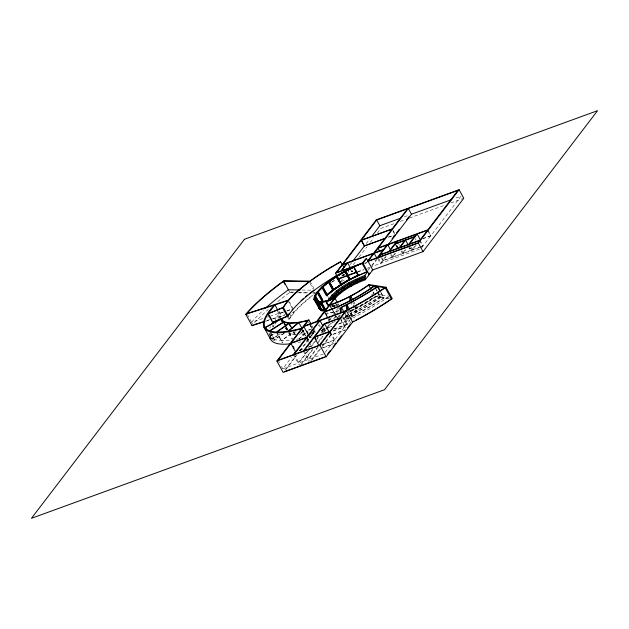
<?xml version="1.0" encoding="UTF-8"?>
<svg xmlns="http://www.w3.org/2000/svg" width="629" height="629" viewBox="0 0 629 629"><rect width="100%" height="100%" fill="white"/><g stroke="black" fill="none" stroke-linecap="round" stroke-linejoin="round"><path stroke-width="0.47" stroke-dasharray="3.15 2.36" d="M355.416 307.196L355.416 308.855L358.789 307.054A54.731 14.255 -28.7 0 0 378.611 294.6L378.705 294.537M347.633 314.987A93.226 24.287 -28.7 0 1 345.258 316.175L344.983 321.466L337.687 324.124M350.007 317.731L346.799 319.335L345.258 316.175M287.28 316.434L288.845 319.288L294.207 311.992L292.351 312.605M276.674 321.718L273.363 326.671L272.577 325.248M350.133 264.644L351.91 262.324M366.259 243.517L369.805 238.878M353.16 264.801L356.108 260.933M359.065 257.064L366.738 247.008M370.284 242.369L373.83 237.723M377.369 233.084L380.915 228.437L393.809 223.743M341.17 280.911L342.325 279.386M347.853 272.499L349.032 270.95M350.746 270.368L351.525 271.791L352.696 271.052L351.131 268.198M351.525 271.791L352.696 271.052M281.328 366.243L282.736 368.814L291.51 357.311M284.882 370.111L296.015 355.534M299.53 350.927L307.73 340.187M286.053 369.365L297.171 354.803M300.355 350.628L310.042 337.93L308.485 335.084M313.533 328.464L315.098 331.318L310.388 337.49L308.823 334.636M328.283 320.916L330.076 318.573M333.055 314.673L337.82 308.43M326.074 329.572L323.746 332.623L322.182 329.769L324.517 326.718M331.373 317.731L329.596 320.067L328.652 318.353M371.731 265.469L376.441 259.297M368.256 270.195L370.395 267.388L367.627 268.402M371.983 265.933L376.692 259.761M306.881 351.713L298.099 363.216L282.736 368.814M308.603 346.901L311.316 345.911L314.736 341.429M317.016 338.441L318.156 336.947M321.002 333.221L323.856 329.486L321.144 330.469M308.296 350.644L298.932 362.917L307.982 359.615L317.26 347.467M311.221 346.815L316.489 339.912M317.071 339.149L318.243 337.616M322.339 332.246L324.682 329.179L331.876 326.561M322.834 332.953L326.325 328.377M326.907 327.615L329.848 323.77M334.023 318.305L335.807 315.962M326.655 328.81L330.815 323.361A55.745 14.522 -28.7 0 0 334.785 321.977M334.722 318.243L336.248 316.245A42.009 10.945 -28.7 0 0 339.338 315.184M301.417 363.766L312.542 349.205M318.573 341.295L322.567 336.067M300.489 365.771L313.368 348.898M317.464 343.536L323.322 335.87M385.663 256.498L380.364 263.441L377.243 257.733M419.126 247.661L382.959 260.831L381.205 263.134L378.084 257.426M381.968 257.937L383.305 260.382L386.222 256.561M317.936 347.365L308.815 359.316L323.212 354.072M310.702 360.952L319.98 348.796M322.3 345.761L330.422 335.131L344.747 329.911M331.255 334.589L331.593 334.148M341.516 321.144L341.862 320.696M312.086 359.93L320.641 348.725M383.305 260.382L392.009 257.214L394.926 253.393M391.497 254.462L392.834 256.907L395.61 253.275M325.248 352.248L349.866 320.012L338.174 324.265M392.834 256.907L402.363 253.44L405.697 249.076M401.852 250.688L403.197 253.133L405.972 249.501M408.701 247.59L409.479 249.021L410.643 248.282L409.471 246.143M409.479 249.021L410.643 248.282M403.197 253.133L411.893 249.965L414.668 246.332M411.382 247.221L412.726 249.666L416.225 245.082M419.614 240.64L422.743 246.34L420.982 248.644L371.393 266.704M421.359 246.521L423.081 245.892L430.661 235.961L427.539 230.253M422.735 238.533L430.999 235.521L461.057 196.154L454.625 198.497M279.496 318.345L281.194 316.324L284.913 315.082M300.67 333.15L302.895 331.294L304.46 334.148L298.508 339.094M300.56 333.661L303.532 331.184M299.152 338.984L305.096 334.038L302.596 329.478M289.977 292.627L288.397 289.788M371.149 295.229L373.343 293.672L372.407 291.958M296.133 331.963L293.9 331.923L281.525 340.69L290.661 340.077M349.237 315.577A54.731 14.255 -28.7 0 0 356.085 312.181L360.346 309.908A54.731 14.255 -28.7 0 0 380.168 297.454L377.298 291.966M388.714 296.794L383.47 300.292A93.784 24.429 -28.7 0 1 354.363 317.252L352.342 318.29L351.65 313.226A94.232 24.547 -28.7 0 0 382.534 295.15L388.62 296.133M383.714 297.926L377.88 301.676A93.226 24.287 -28.7 0 1 359.481 312.448L356.329 314.146A93.226 24.287 -28.7 0 1 349.991 317.441M284.025 333.213L274.197 339.424L270.148 336.153L268.74 333.59M284.316 333.346L274.464 339.574L281.069 340.674L293.444 331.892L295.457 334.777L293.9 331.923M273.379 334.078L269.99 335.941L269.526 335.304M270.148 336.153L273.529 334.298M271.083 338.158L271.555 338.795L280.015 334.141M270.541 336.869L271.712 339.007L280.149 334.369M381.127 292.587L384.099 298.004A94.232 24.547 -28.7 0 1 353.215 316.08L352.319 316.544L348.883 310.262M347.68 315.263L346.139 316.033L345.808 321.167L349.048 319.988M288.845 319.288L289.71 318.934A78.845 20.537 -28.7 0 1 312.88 295.386M404.29 216.824L408.819 215.181M400.248 221.4L404.856 219.725M409.455 218.043L445.371 204.968M450.891 202.955L462.865 198.599M388.03 237.267L393.463 235.285M388.769 237.157L393.298 235.505M422.892 238.792L430.661 235.961M364.875 263.189L366.707 262.521M364.537 263.637L367.281 262.631M412.726 249.666L420.494 246.835M420.03 247.331L422.743 246.34M357.736 271.681L363.232 269.676M367.808 268.009L369.64 267.341M357.476 272.098L363.932 269.739M341.083 281.485L346.123 279.653M315.098 331.318L314.264 331.625A70.464 18.359 -28.7 0 1 311.544 332.324M311.489 333.661L315.939 332.041M322.182 329.769L327.654 327.78M328.566 327.442L332.214 326.121M310.294 334.424L315.719 332.45M309.554 337.789L312.165 336.837M333.779 328.967L350.612 322.842L344.834 312.283M334.337 329.085L348.725 323.849M333.284 330.665L344.983 326.404M332.945 331.113L344.637 326.852M346.202 329.706L330.901 335.281L329.344 332.427M299.561 350.196L303.178 348.875M299.223 350.628L302.84 349.315M308.265 347.334L310.978 346.351M320.318 345.093L334.714 339.849M322.677 344.558L334.376 340.297M307.117 351.179L308.925 350.518M334.479 343.363L320.979 348.277L331.247 334.825L330.076 332.686M323.337 347.743L333.236 344.134M337.427 312.778L334.345 313.832L332.474 310.411M283.467 311.858L270.816 315.962M286.966 310.695L293.083 308.658M283.349 312.228L279.63 313.47L275.109 318.864L275.895 320.295M287.068 310.993L289.859 310.066M272.381 318.817L285.031 314.712M292.894 312.094L294.639 311.512L296.927 308.988A79.859 20.804 -28.7 0 1 314.626 293.68M252.756 324.273L251.584 322.134L263.488 318.313M267.152 317.134L269.896 316.253M266.885 320.578L271.461 319.107M265.752 321.277L269.416 320.098M273.08 318.927L280.408 316.576L277.436 311.151M335.013 306.331L333.284 306.645L332.757 305.678L340.706 303.689M338.512 310.577L333.008 312.188L327.119 313.006M339.031 310.773L332.442 312.715L327.261 313.431M308.532 330.194L310.364 329.73M311.009 332.812L313.918 332.081M306.252 340.187L308.076 339.731L314.264 331.625L313.093 329.486M331.821 305.631L337.521 305.199M296.581 339.228L298.303 338.921M301.849 331.467L302.895 331.294M305.096 334.038L300.426 334.667M302.101 290.032L310.907 290.189M294.128 292.171L290.299 292.108L289.474 292.634A128.866 33.573 -28.7 0 0 276.178 302.824M298.917 292.257L309.452 292.438M313.281 292.501L315.2 292.54M292.894 292.697L289.474 292.634L288.577 291.007M297.784 292.784L308.556 292.972M312.471 293.035L315.404 293.09L313.847 290.236M295.457 334.777L291.18 334.085L288.341 332.623M331.491 306.567L333.284 306.645M333.629 305.804L335.957 305.946M389.493 298.209L375.151 296A42.009 10.945 -28.7 0 1 373.005 297.541M388.447 298.704L374.908 296.526L372.714 298.083A43.016 11.204 -28.7 0 1 359.568 306.181L356.093 308.045A43.016 11.204 -28.7 0 1 349.103 311.473M331.632 305.395L333.299 306.582L332.851 305.749M271.712 339.007L273.733 340.643M321.199 310.474L322.465 311.772M286.785 329.769L285.346 327.795M427.877 229.813L430.999 235.521M419.96 240.184L423.081 245.892M415.211 238.619L416.107 240.254M410.556 247.519L411.893 249.965M409.133 246.576L410.305 248.722M393.046 230.552L394.831 233.815M392.873 230.772L394.658 234.035M398.629 243.714L399.525 245.349M401.027 250.995L402.363 253.44M390.672 254.769L392.009 257.214M381.174 257.568L382.959 260.831M380.726 292.516L383.698 297.942M376.291 289.466L377.235 291.172M377.699 292.029L380.671 297.454A55.745 14.522 -28.7 0 1 351.776 314.657M375.89 289.395L376.826 291.109M378.611 294.6L380.168 297.454M373.437 291.911L374.326 293.539M372.918 291.919L373.815 293.554M351.58 270.069L352.358 271.492M343.568 273.906L344.464 275.533M342.742 274.205L343.631 275.84M354.017 302.148L354.953 303.862M355.81 305.427L356.981 307.573L356.981 311.709L351.202 301.149M353.121 302.628L354.064 304.334M354.921 305.906L356.093 308.045L356.085 312.181L353.121 306.763M350.306 301.621L352.649 305.906M350.251 310.663L353.215 316.08M352.554 316.426L350.99 313.572L351.1 316.222M347.656 309.735L351.878 317.433M347.051 314.877L348.922 318.298M345.195 314.319L347.695 318.887M345.242 316.481L346.799 319.335M337.804 303.43L338.74 305.144M338.787 307.18L339.566 308.603M336.625 304.389L337.521 306.016M338.418 307.644L339.589 309.783M343.465 316.882L347.373 324.021M336.208 305.041L336.743 306.008M342.64 317.189L346.54 324.32M334.337 305.765L334.911 306.826M340.297 317.842L345.769 327.827M340.737 319.721L345.808 328.991M327.646 296.07L328.432 297.501M333.126 310.537L334.911 313.8M334.738 314.547L335.831 316.717L338.992 315.632A43.016 11.204 -28.7 0 0 340.619 315.035M309.908 281.139L313.926 288.475M310.097 283.388L313.376 289.379M328.723 318.329L329.659 320.043A54.731 14.255 -28.7 0 0 333.559 318.683M328.314 318.793L329.258 320.507M328.401 322.858L329.572 324.996L328.66 325.327L327.096 322.473M330.422 332.002L335.886 341.995M330.083 332.45L335.155 341.728M323.746 327.465L325.853 331.318M322.913 327.772L325.028 331.625M319.375 324.635L320.31 326.349M318.463 324.965L319.398 326.679M321.27 330.099L322.441 332.246M312.126 325.901L313.061 327.615M310.828 325.342L312.236 327.913M308.556 322.3L309.9 324.745M310.341 325.563L313.022 330.453M309.382 324.132L311.725 328.409M312.975 330.697L313.753 332.12L308.076 339.731L306.905 337.592M289.332 301.81L292.611 307.801M287.964 300.576L292.178 308.281M302.769 330.028L306.048 336.02M306.63 337.348L308.973 341.633M309.437 342.49L311.316 345.911M301.928 329.588L305.497 336.114M307.227 339.503L308.635 342.066M289.749 313.942L290.92 316.08M288.145 316.08L289.71 318.934M304.129 350.754L309.594 360.739M303.296 351.061L309.154 361.754M279.032 311.316L281.533 315.876M278.694 311.756L281.194 316.324M286.549 327.324L287.956 329.895M288.813 331.459L289.985 333.606M289.379 332.993L292.658 338.984M286.722 328.267L287.893 330.406M288.735 333.103L292.485 339.951M285.22 327.56L286.785 330.414L287.673 329.942L286.116 327.088A70.464 18.359 -28.7 0 0 287.65 329.266M294.246 354.355L300.104 365.056M293.413 354.654L298.885 364.639M276.839 332.136L282.696 342.836M276.383 332.112L282.24 342.813M270.25 331.868L275.243 341.004M270.918 333.433L275.368 341.563M270.384 336.657L271.555 338.795M278.042 360.252L279.449 362.823M247.362 314.429L251.113 321.277M372.266 298.052A42.009 10.945 -28.7 0 1 352.617 309.507M351.768 309.916A42.009 10.945 -28.7 0 1 349.213 311.119M350.038 315.499A55.745 14.522 -28.7 0 1 343.127 318.644M301.087 341.885A96.017 25.011 -28.7 0 1 295.378 343.057M269.699 334.675A96.017 25.011 -28.7 0 1 269.951 333.142M272.491 327.033A96.017 25.011 -28.7 0 1 273.772 324.941M278.561 318.667A96.017 25.011 -28.7 0 1 280.408 316.576M270.651 336.641A95.01 24.751 -28.7 0 1 270.761 333.111M305.631 333.551A70.464 18.359 -28.7 0 1 299.302 334.251M296.007 334.235A70.464 18.359 -28.7 0 1 290.456 332.93M311.787 329.014A70.464 18.359 -28.7 0 1 307.369 330.068M304.066 330.697A70.464 18.359 -28.7 0 1 302.51 330.94M331.931 281.839A79.859 20.804 -28.7 0 1 335.972 279.347M341.767 275.934A79.859 20.804 -28.7 0 1 344.291 274.496M331.459 282.452A78.845 20.537 -28.7 0 1 335.438 279.984M341.964 276.123A78.845 20.537 -28.7 0 1 345.29 274.244M254.596 322.732A128.866 33.573 -28.7 0 1 268.269 309.492M251.592 322.119A127.813 33.298 -28.7 0 1 263.622 309.877M347.538 316.379A54.731 14.255 -28.7 0 1 341.641 318.974M335.123 321.529A54.731 14.255 -28.7 0 1 331.986 322.638M350.219 311.803A55.745 14.522 -28.7 0 0 379.106 294.6L382.133 295.087L376.323 298.822A93.226 24.287 -28.7 0 1 357.917 309.594L354.764 311.292A93.226 24.287 -28.7 0 1 350.015 313.777M339.864 316.513A55.745 14.522 -28.7 0 1 337.341 317.543M354.528 309.326A54.731 14.255 -28.7 0 1 348.537 312.322M339.243 316.466A54.731 14.255 -28.7 0 1 334.353 318.384M269.747 328.259A95.01 24.751 -28.7 0 1 270.415 326.545M349.197 317.842A93.226 24.287 -28.7 0 1 346.815 319.029"/><path stroke-width="0.94" d="M350.73 296.157L350.73 300.292L354.103 298.492A54.731 14.255 -28.7 0 0 373.925 286.038L368.657 285.11L366.463 286.675A43.016 11.204 -28.7 0 1 353.325 294.773L350.73 296.157L352.61 299.577M358.09 275.266L353.718 266.979L358.09 275.266L349.999 279.292L345.62 271.303L354.009 266.468L345.085 270.91L328.464 281.509L321.891 286.95L317.11 291.99L314.445 296.283L314.068 299.546L316.017 301.543L320.153 302.14L326.192 301.299L334.99 298.295L337.333 302.573M349.999 279.292L358.538 274.739M341.445 307.471L341.122 312.605L346.76 310.191L346.068 305.128L341.445 307.471L343.796 311.756M314.225 299.679L316.065 301.731L320.098 302.392L324.627 310.671L320.593 310.003L318.754 307.958L314.138 299.632L314.406 296.432C325.248 279.653 344.668 270.556 362.524 263.024L345.164 271.17L328.943 281.572M314.319 299.632L315.168 299.412L316.937 301.228L316.065 301.731L320.593 310.003M314.398 298.665L314.783 296.345L314.303 298.94M316.969 292.194L321.655 300.748L322.598 300.269L317.912 291.707L315.31 295.889L314.948 299.066L316.843 301.008L320.876 301.598L326.758 300.78L334.101 298.618M315.113 299.247L315.459 296.283L314.563 296.715M319.579 306.496L319.831 304.271L319.029 304.664M319.729 306.834L320.082 304.318L315.554 296.039L317.983 292.131L322.512 300.403M318.754 307.958L318.848 307.306L318.754 308.1L320.704 310.097L324.839 310.702M327.434 301.149C335.729 288.106 350.99 281.147 364.836 275.455L367.666 271.744C352.963 277.169 339.07 285.016 327.261 295.363L326.42 295.724L321.655 287.194M328.377 301.33C337.01 288.908 351.682 281.949 365.37 276.422L364.836 275.455M329.848 300.654C338.048 288.955 351.855 282.342 364.804 277.161L365.37 276.422M315.255 295.575L317.456 292.06L322.575 286.8L327.261 295.363M315.184 295.599L317.126 292.477L322.575 287.249L327.104 295.52M321.741 300.717L322.756 300.104L318.227 291.832L322.575 287.249M289.364 313.226L287.555 316.017L282.397 318.164M264.84 321.568L252.017 325.68L245.766 314.272L246.104 313.824A128.866 33.573 -28.7 0 1 283.223 281.218L284.049 280.691L309.908 281.139L314.885 277.562A79.859 20.804 -28.7 0 1 340.58 261.68L340.714 261.908A78.845 20.537 -28.7 0 0 283.459 307.518L267.985 313.957L267.113 315.263A95.01 24.751 -28.7 0 0 264.84 326.742L265.304 327.379L281.43 318.526A70.464 18.359 -28.7 0 0 308.013 320.208L308.847 319.909L311.19 324.187M271.799 323.817L272.672 322.52L288.145 316.08A78.845 20.537 -28.7 0 1 337.12 275.188M252.017 325.68L253.149 324.989M333.661 290.055L328.975 281.501L322.315 287.013L322.944 286.91L327.316 294.899L326.687 295.001L333.315 289.56L341.5 284.269L335.477 273.261L376.228 219.883L459.099 189.699L463.785 198.261L423.034 251.639L371.951 270.242M342.53 264.801L336.649 272.514L340.957 270.942L346.838 263.237L342.53 264.801L343.874 267.246M361.195 240.357L342.876 264.361L373.657 253.149L391.985 229.145L361.195 240.357L364.325 246.057L352.499 261.546M376.716 220.024L361.368 240.129L392.15 228.917L407.506 208.812L376.716 220.024L379.845 225.732L371.574 236.559M378.084 257.426L379.837 255.122L419.614 240.64L417.86 242.936L367.43 261.302L373.319 253.589L347.672 262.93L341.783 270.643L362.854 262.969M334.99 298.295L330.005 304.829A42.009 10.945 -28.7 0 0 368.901 284.583L386.009 287.241L392.252 298.657L385.404 303.225A94.79 24.696 -28.7 0 1 352.594 322.119L326.16 356.737L283.129 372.415L276.878 360.999L301.48 328.778A96.017 25.011 -28.7 0 1 274.158 305.159L245.766 314.272M290.92 343.387L278.042 360.252L293.413 354.654L306.292 337.789L290.92 343.387L295.606 351.949L293.263 355.015M303.799 326.522L291.258 342.947L306.63 337.348L319.17 320.924L303.799 326.522L308.485 335.084L306.205 338.064M308.847 319.909L304.137 326.074L316.584 321.545L333.732 299.089M377.447 286.525L374.42 286.038A55.745 14.522 -28.7 0 1 324.564 311.945L317.496 321.207L340.297 312.912L340.572 307.62A93.194 24.279 -28.7 0 0 377.447 286.525L379.326 289.953M329.659 305.277L324.973 311.481A54.731 14.255 -28.7 0 0 349.842 300.772L349.842 296.636A43.016 11.204 -28.7 0 1 332.741 304.224L329.659 305.277L332.002 309.554M335.477 273.261L362.98 263.189L366.534 258.527L372.785 269.943L365.268 279.787C353.875 284.056 342.679 290.04 334.337 299.058M329.69 331.742L314.39 337.309L304.129 350.754L319.422 345.187L345.179 311.449L319.996 320.625L294.246 354.355L303.296 351.061L324.171 323.715L340.297 317.842M368.272 260.996L374.161 253.29L383.124 250.02L377.243 257.733M377.95 248.313L374.499 252.842L383.478 249.571L386.937 245.043L377.95 248.313L379.735 251.576M408.339 208.506L378.288 247.873L427.877 229.813L457.928 190.445L408.339 208.506L411.468 214.214L387.896 245.09M316.135 339.432L314.728 336.861L324.658 323.864L339.951 318.29M392.15 238.721L395.106 234.845M396.459 233.084L399.407 229.215M406.491 219.93L408.858 216.84M387.763 244.744L380.183 254.674L388.879 251.506L396.467 241.575L387.763 244.744L390.444 249.634M332.67 299.593C341.091 289.804 352.869 283.451 364.812 278.962L365.378 278.222L364.804 277.161M362.98 263.189L369.231 274.598L368.397 274.904L369.813 273.041M395.264 243.934L389.713 251.199L399.242 247.732L404.793 240.459L395.264 243.934L397.937 248.825M397.292 241.269L395.594 243.494L414.645 236.559L416.335 234.334L397.292 241.269L398.181 242.904M276.878 360.999L319.917 345.329L346.343 310.702A94.79 24.696 -28.7 0 0 385.207 287.775L386.009 287.241M405.619 240.16L400.068 247.433L408.771 244.264L414.322 236.991L405.619 240.16L408.3 245.051M417.184 234.027L409.597 243.958L419.96 240.184L427.539 230.253L417.184 234.027L420.306 239.735M327.387 354.355L330.233 350.62M333.087 346.886L335.941 343.151M337.443 341.177L341.531 335.823M347.633 327.835L350.337 324.281M367.706 261.522L418.348 243.085L459.099 189.699M274.944 304.908L268.269 313.533L282.869 307.455L287.964 300.576L274.944 304.908L277.759 310.042M331.853 299.483C340.729 289.426 352.995 282.924 365.378 278.222M292.06 309.783L292.65 309.138M326.42 295.724L333.472 289.843L350.156 279.276L345.628 271.005L336.13 276.595L322.378 287.005M298.846 322.63L288.444 331.279L301.826 328.314L307.667 320.664L298.846 322.63L302.124 328.621M322.944 286.91L328.92 281.957L333.291 289.945L326.805 295.331M326.687 295.001L341.264 284.104L349.999 278.993L341.264 284.104M325.798 301.205L320.098 302.392M320.892 301.857L325.264 309.845L324.47 310.38L320.436 309.72C315.711 304.719 322.378 312.794 324.941 310.388L325.602 309.853L321.215 301.841M289.214 323.361L276.839 332.136L287.799 331.389L298.209 322.732L289.214 323.361L292.021 328.495M336.578 276.634L329.392 281.603L333.763 289.592L340.949 284.623L336.13 276.595L345.038 271.626L349.409 279.614L344.645 271.17M333.15 290.071L349.771 279.465L367.187 271.594M388.054 301.149L391.049 299.129M314.138 299.632L316.34 301.849L317.134 301.315L319.957 301.723M324.328 309.712L321.513 309.303L320.711 309.838L316.183 301.566L320.405 302.101L324.941 310.388M387.495 301.519L385.034 303.139A93.784 24.429 -28.7 0 1 355.92 320.106M285.307 325.492L283.427 322.064L269.511 330.862L266.672 329.25L265.462 327.599L280.66 319.233L282.531 322.661M283.734 322.19L269.778 331.019L276.383 332.112L288.758 323.33L283.734 322.19L286.077 326.467M318.667 307.903L319.54 307.4L321.529 309.57L323.951 309.916M351.013 318.974L351.446 318.754M353.011 321.608L353.907 321.144M354.166 266.751L345.038 271.626M345.62 271.303L353.71 267.278M272.955 322.095L278.104 319.949M317.126 292.477L317.983 292.131M379.845 225.732L400.665 218.145M411.468 214.214L451.874 199.503M385.318 238.257L364.49 245.837L361.817 240.946M364.325 246.057L385.145 238.477M366.534 258.527L365.708 258.834L362.524 263.024M339.77 278.222L343.222 276.964M344.912 276.351L346.744 275.683M348.576 275.015L356.816 272.011M339.023 278.812L356.557 272.428M368.775 274.433L369.577 274.142M314.728 336.861L330.028 331.294M284.292 371.668L300.489 365.771M301.401 365.441L324.776 356.926M246.898 313.572L288.397 300.104L290.677 297.58A79.859 20.804 -28.7 0 1 309.161 281.674L283.71 281.226A127.813 33.298 -28.7 0 0 246.906 313.564M254.061 324.69L263.221 321.757M317.456 292.06L318.227 291.832M328.92 281.957L328.291 282.059L328.464 281.509M333.291 289.945L332.662 290.055L328.134 281.776M326.058 301.606L320.554 302.368L316.332 301.834M324.478 310.396L325.02 310.325M265.548 308.124A127.813 33.298 -28.7 0 1 288.397 289.788L300.143 289.993M340.949 284.623L335.972 276.312M333.315 289.56L333.763 289.592M377.848 286.596L384.775 287.736A93.784 24.429 -28.7 0 1 349.677 308.697L347.656 309.735L346.964 304.672A94.232 24.547 -28.7 0 0 377.848 286.596L380.191 290.873M283.427 322.064L280.66 319.233M328.511 305.089L327.198 304.247L327.08 302.714M418.348 243.085L423.034 251.639M396.938 245.939L397.827 247.567M379.837 255.122L380.734 256.75M374.161 253.29L376.834 258.181M385.207 287.775L391.458 299.192M362.155 263.488L366.841 272.05M374.42 286.038L375.827 288.609M368.657 285.11L371 289.387M364.812 278.962L365.268 279.787M353.852 266.845L358.538 275.408M347.672 262.93L350.345 267.828M355.471 279.284L356.006 280.251M356.093 280.699L356.667 281.761M356.753 282.209L357.209 283.034M340.58 261.68L342.585 265.328M345.164 271.17L349.85 279.732M350.888 285.259L351.344 286.085M349.834 283.97L350.416 285.023M348.828 282.767L349.362 283.742M345.179 288.75L345.628 289.576M343.78 287.689L344.354 288.75M336.892 276.115L341.421 284.387M336.68 276.17L341.366 284.725M342.428 286.714L342.962 287.689M346.964 304.672L349.307 308.949M339.998 292.469L340.446 293.303M338.316 291.636L338.889 292.689M336.68 290.889L337.207 291.856M346.343 310.702L352.594 322.119M329.816 283.168L333.472 289.843M335.713 296.18L336.169 297.006M333.818 295.551L334.392 296.605M331.97 295.001L332.497 295.976M328.66 298.783L329.195 299.75M328.535 305.584L325.908 301.338L328.684 306.417M318.36 293.719L319.265 295.371M320.876 301.598L325.563 310.152M325.846 313.218L326.781 314.932M324.564 311.945L327.851 317.944M315.31 295.889L319.996 304.452M315.569 297.981L316.882 300.379M317.134 301.315L321.513 309.303M314.406 296.432L321.529 309.57M316.481 301.81L319.107 306.606M324.658 323.864L328.873 331.569M319.996 320.625L322.811 325.759M319.917 345.329L326.16 356.737M283.71 281.226L288.397 289.788M314.39 337.309L319.076 345.871M283.223 281.218L285.008 284.481M306.952 331.208L307.888 332.922M283.459 307.518L288.145 316.08M282.594 307.872L287.28 316.434M289.694 325.044L290.629 326.758M281.43 318.526L282.366 320.24M293.13 346.375L294.065 348.089M269.204 315.247L272.019 320.381M267.985 313.957L272.672 322.52M265.933 328.448L266.869 330.162M263.952 327.222L270.195 338.638M290.692 343.764A96.017 25.011 -28.7 0 1 269.762 337.105M301.055 300.646A79.859 20.804 -28.7 0 1 303.626 298.374M305.663 296.652A79.859 20.804 -28.7 0 1 307.793 294.915M309.248 293.751A79.859 20.804 -28.7 0 1 313.847 290.236M321.796 300.552L321.796 300.552M244.469 239.272L31.45 518.312L384.531 389.728L597.55 110.688L244.469 239.272"/></g></svg>
